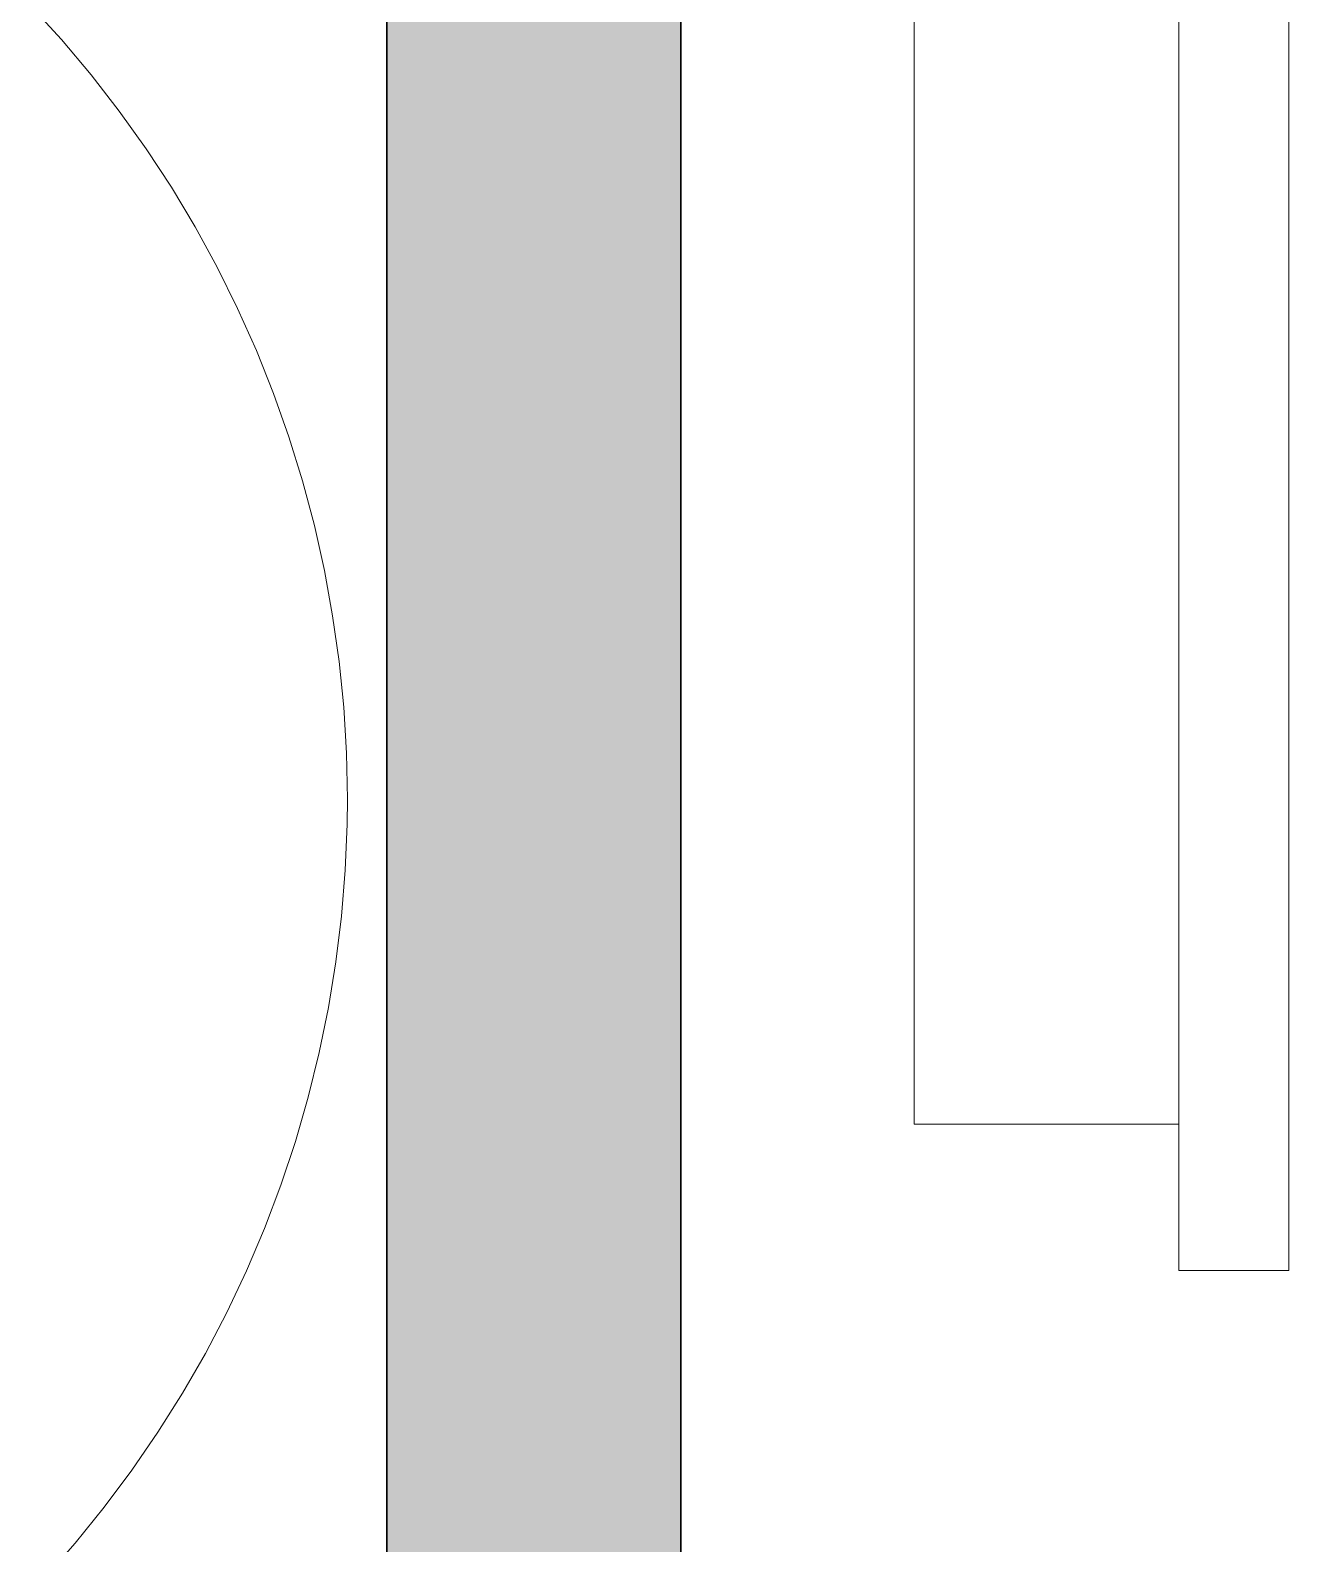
# Model space of a CAD drawing. Header units: millimetres. Extents: x 79795 to 317870, y -36033 to 97293.
# Drawn here: x 167327 to 167764, y 12047 to 12573 of the extents above; entities that cross this region are included whole.
import ezdxf

# ---------------------------------------------------------------- set-up
doc = ezdxf.new("R2010")
doc.units = ezdxf.units.MM
doc.header["$MEASUREMENT"] = 0
for name, color, linetype, lineweight in [('CSM-STL-XX-ZZ-M3-A-XXXX-00001_detached _19_04_21__rvt-1-Level 4$0$A-WALL-PATT', 7, 'CONTINUOUS', 9), ('CSM-STL-XX-ZZ-M3-A-XXXX-00001_detached _19_04_21__rvt-1-Level 4$0$E-ELEC-EQPM', 8, 'CONTINUOUS', 9), ('CSM-STL-XX-ZZ-M3-A-XXXX-00001_detached _19_04_21__rvt-1-Level 4$0$I-WALL', 7, 'CONTINUOUS', 9), ('I-FURN', 8, 'CONTINUOUS', 9)]:
    doc.layers.add(name, color=color, linetype=linetype, lineweight=lineweight)

msp = doc.modelspace()

# ---------------------------------------------------------------- hatches: boundary and pattern name
at = {"layer": 'CSM-STL-XX-ZZ-M3-A-XXXX-00001_detached _19_04_21__rvt-1-Level 4$0$A-WALL-PATT'}
msp.add_hatch(color=256, dxfattribs=at).paths.add_polyline_path([(167552.83, 9849.83), (167552.83, 13607.33), (167450.83, 13607.33), (167450.83, 9849.83)], flags=0)

# ---------------------------------------------------------------- linework, layer by layer
at = {"layer": 'CSM-STL-XX-ZZ-M3-A-XXXX-00001_detached _19_04_21__rvt-1-Level 4$0$E-ELEC-EQPM'}
for p, q in [((167725.73, 12142.02), (167725.73, 13342.02)), ((167763.83, 13342.02), (167763.83, 12142.02)), ((167763.83, 13342.02), (167763.83, 12142.02)), ((167633.83, 12192.82), (167633.83, 13291.22)), ((167633.83, 12192.82), (167633.83, 13291.22)), ((167725.73, 12192.82), (167633.83, 12192.82)), ((167725.73, 12192.82), (167633.83, 12192.82)), ((167725.73, 12142.02), (167725.73, 12192.82)), ((167763.83, 12142.02), (167725.73, 12142.02)), ((167763.83, 12142.02), (167725.73, 12142.02))]:
    msp.add_line(p, q, dxfattribs=at)
at = {"layer": 'CSM-STL-XX-ZZ-M3-A-XXXX-00001_detached _19_04_21__rvt-1-Level 4$0$I-WALL', "lineweight": 30}
for p, q in [((167552.83, 9864.83), (167552.83, 13607.33)), ((167450.83, 13505.33), (167450.83, 9849.83))]:
    msp.add_line(p, q, dxfattribs=at)
at = {"layer": 'I-FURN'}
for p, q in [((167337.82, 12569.33), (167327.03, 12581.14)), ((167348.12, 12557.09), (167337.82, 12569.33)), ((167357.93, 12544.45), (167348.12, 12557.09)), ((167367.23, 12531.43), (167357.93, 12544.45)), ((167376, 12518.05), (167367.23, 12531.43)), ((167384.22, 12504.33), (167376, 12518.05)), ((167391.89, 12490.29), (167384.22, 12504.33)), ((167398.99, 12475.95), (167391.89, 12490.29)), ((167405.52, 12461.34), (167398.99, 12475.95)), ((167411.45, 12446.48), (167405.52, 12461.34)), ((167416.79, 12431.4), (167411.45, 12446.48)), ((167421.52, 12416.12), (167416.79, 12431.4)), ((167425.63, 12400.66), (167421.52, 12416.12)), ((167429.12, 12385.04), (167425.63, 12400.66)), ((167431.98, 12369.3), (167429.12, 12385.04)), ((167434.22, 12353.46), (167431.98, 12369.3)), ((167435.81, 12337.54), (167434.22, 12353.46)), ((167436.77, 12321.57), (167435.81, 12337.54)), ((167437.09, 12305.57), (167436.77, 12321.57)), ((167437, 12296.94), (167437.09, 12305.57)), ((167436.33, 12280.95), (167437, 12296.94)), ((167435.03, 12265.01), (167436.33, 12280.95)), ((167433.09, 12249.13), (167435.03, 12265.01)), ((167430.52, 12233.34), (167433.09, 12249.13)), ((167427.31, 12217.66), (167430.52, 12233.34)), ((167423.49, 12202.13), (167427.31, 12217.66)), ((167419.04, 12186.76), (167423.49, 12202.13)), ((167413.98, 12171.58), (167419.04, 12186.76)), ((167408.32, 12156.61), (167413.98, 12171.58)), ((167402.07, 12141.89), (167408.32, 12156.61)), ((167395.23, 12127.42), (167402.07, 12141.89)), ((167387.82, 12113.24), (167395.23, 12127.42)), ((167379.85, 12099.37), (167387.82, 12113.24)), ((167371.33, 12085.83), (167379.85, 12099.37)), ((167362.27, 12072.64), (167371.33, 12085.83)), ((167352.7, 12059.82), (167362.27, 12072.64)), ((167342.62, 12047.4), (167352.7, 12059.82)), ((167332.05, 12035.39), (167342.62, 12047.4))]:
    msp.add_line(p, q, dxfattribs=at)

doc.saveas('drawing.dxf')
